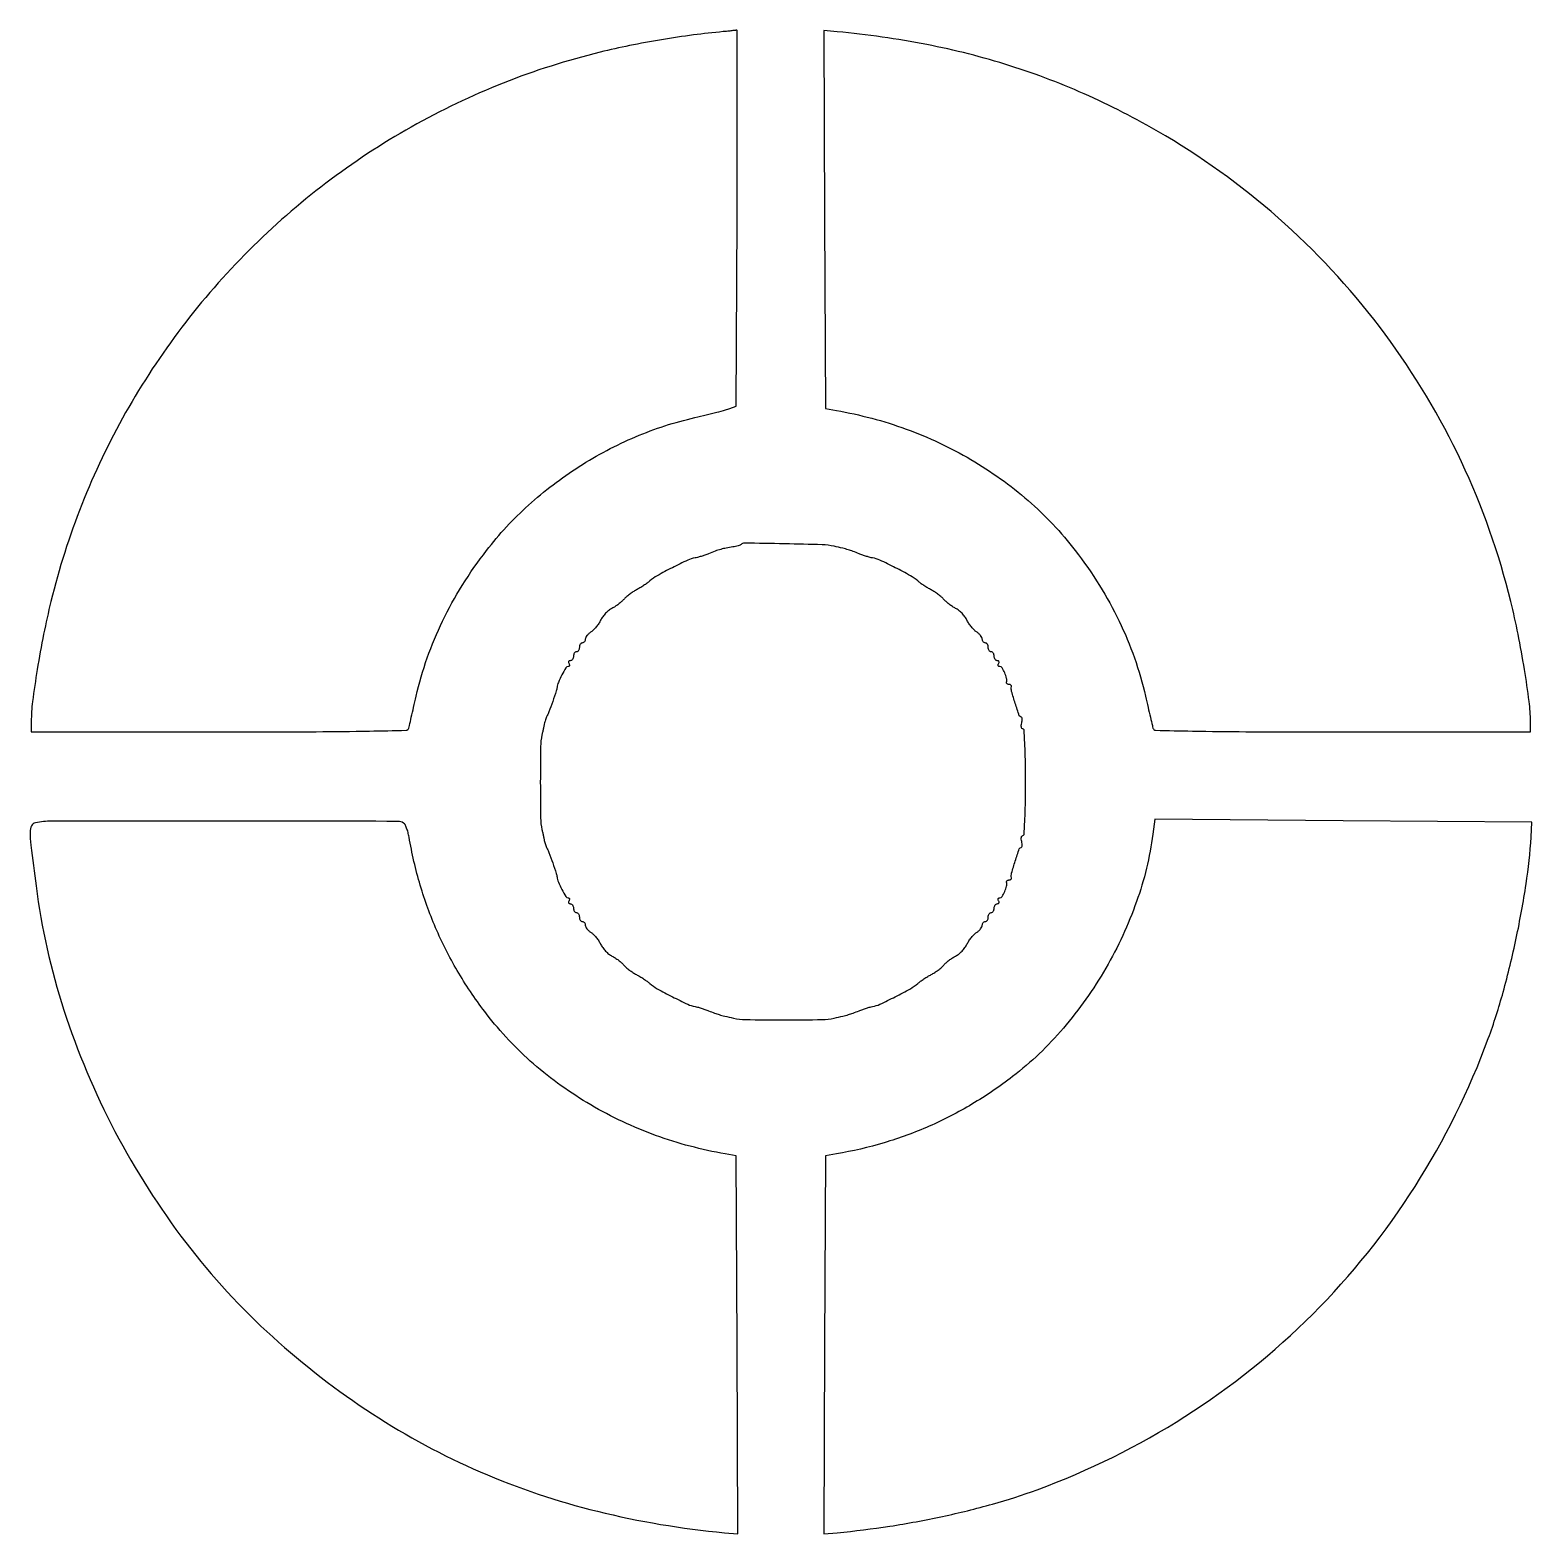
# Model space of a CAD drawing. Extents: x 3 to 510, y 2 to 510.
import ezdxf

# ---------------------------------------------------------------- set-up
doc = ezdxf.new("R2010")
doc.units = 0

msp = doc.modelspace()

# ---------------------------------------------------------------- linework, layer by layer
for points in [[(236.5, 509.304459, 0.010709), (226.536353, 508.193818, 0.008305), (215.742656, 506.573131, 0.008273), (204.953183, 504.585317, 0.010298), (195, 502.36654, 0.068658), (131.264358, 477.128822, 0.067922), (76.483226, 435.503946, 0.067928), (34.862622, 380.725722, 0.068689), (9.635851, 317, 0.010683), (7.186222, 305.963178, 0.008694), (5.022166, 294.047606, 0.008348), (3.436725, 283.233634, 0.03223), (3, 276.465618), (3, 273), (66.531385, 273, 0.000792), (99.106053, 273.051579, 0.004101), (117.108166, 273.256238, 0.001618), (129.495516, 273.538781, 0.332131), (130.398085, 274.25, 0.007603), (130.614641, 275.109289, 0.000384), (131.276234, 277.923437, 0.000615), (132.055909, 281.26984, 0.000445), (132.916659, 285, -0.027886), (136.666974, 297.961434, -0.028061), (141.829985, 310.39727, -0.027419), (148.478056, 322.438898, -0.02415), (156.670589, 334.221693, -0.045395), (170.827839, 349.523006, -0.041477), (187.925805, 362.53664, -0.041354), (206.99202, 372.584535, -0.04447), (227, 379.070274, 0.003118), (230.801197, 379.963599, 0.003742), (234.366006, 380.853144, 0.003215), (237.357654, 381.644036, 0.024788), (238.735339, 382.092114), (240.970678, 382.943762), (241.235339, 446.472035, 0.000737), (241.300909, 470.820549, 0.001234), (241.275381, 491.289453, 0.000065), (241.204666, 509.685596, 0.511567), (241, 509.832051, -0.049563), (240.64923, 509.75156, -0.002453), (239.471875, 509.607665, -0.003942), (238.068701, 509.454358, -0.002837)], [(270.764506, 445.89173), (271.029011, 382.085184), (274.764506, 381.4414, -0.044576), (298.272497, 375.193829, -0.045353), (320.157598, 364.904185, -0.046186), (339.465536, 351.048595, -0.050089), (355.329411, 334.221693, -0.02415), (363.521944, 322.438898, -0.027419), (370.170015, 310.39727, -0.028061), (375.333026, 297.961434, -0.027886), (379.083341, 285, 0.000445), (379.944091, 281.26984, 0.000615), (380.723766, 277.923437, 0.000384), (381.385359, 275.109289, 0.007603), (381.601915, 274.25, 0.332131), (382.504484, 273.538781, 0.001618), (394.891834, 273.256238, 0.004101), (412.893947, 273.051579, 0.000792), (445.468615, 273), (509, 273), (509, 276.465618, 0.03223), (508.563275, 283.233634, 0.008348), (506.977834, 294.047606, 0.008694), (504.813778, 305.963178, 0.010683), (502.364149, 317, 0.050101), (485.688258, 364.158038, 0.049592), (459.921023, 407.230615, 0.049552), (426.15445, 444.416561, 0.049855), (385.796028, 474.146597, 0.027641), (359.963161, 487.595717, 0.029425), (333.329936, 497.800531, 0.028882), (305.228625, 504.95577, 0.024745), (275, 509.280307), (270.5, 509.698276)], [(242.576105, 336.242772, -0.103965), (242.241728, 336.024551, -0.019367), (241.54493, 335.78409, -0.02), (240.694131, 335.563602, -0.017093), (239.782748, 335.398326, 0.011413), (237.53765, 335.017468, 0.020096), (235.706225, 334.58662, 0.019415), (233.873217, 333.99933, 0.009855), (231.613678, 333.126578, -0.011157), (230.384983, 332.655664, -0.009742), (229.07995, 332.217101, -0.009842), (227.88465, 331.866868, -0.028484), (227.041354, 331.68854, 0.071717), (224.573701, 330.939695, 0.008357), (219.379251, 328.40137, 0.009429), (214.289323, 325.685772, 0.053069), (211.77537, 323.909946, -0.023108), (210.888124, 323.200019, -0.011232), (209.694819, 322.372799, -0.011114), (208.411769, 321.565762, -0.015745), (207.233121, 320.909946, 0.024644), (206.07687, 320.239383, 0.018075), (204.862229, 319.388698, 0.018349), (203.768657, 318.497462, 0.038143), (203, 317.711153, -0.036886), (202.246472, 316.936437, -0.019342), (201.20625, 316.083407, -0.019134), (200.066854, 315.287226, -0.027773), (199, 314.681888, 0.054567), (197.946222, 314.007039, 0.032317), (196.846014, 312.995894, 0.03202), (195.866769, 311.830753, 0.046985), (195.177921, 310.684195, -0.033982), (194.530465, 309.540271, -0.026032), (193.677875, 308.383192, -0.026624), (192.761622, 307.380364, -0.054804), (191.927921, 306.722913, 0.042926), (191.190321, 306.169084, 0.044255), (190.566327, 305.502619, 0.048329), (190.136423, 304.828148, 0.118266), (190, 304.259453, -0.077892), (189.92459, 303.778323, -0.090277), (189.70625, 303.369964, -0.10078), (189.381376, 303.096967, -0.125138), (189, 303, 0.148195), (188.618646, 302.884432, 0.098894), (188.29375, 302.559375, 0.082425), (188.074694, 302.073457, 0.064853), (188, 301.5, -0.064853), (187.925306, 300.926543, -0.082425), (187.70625, 300.440625, -0.098894), (187.381354, 300.115568, -0.148195), (187, 300, 0.148195), (186.618646, 299.884432, 0.098894), (186.29375, 299.559375, 0.082425), (186.074694, 299.073457, 0.064853), (186, 298.5, -0.06887), (185.920655, 297.926682, -0.085131), (185.688914, 297.440625, -0.099915), (185.344827, 297.115626, -0.140337), (184.940983, 297, 0.108972), (184.586039, 296.921712, 0.182303), (184.3746, 296.70625, 0.161196), (184.343488, 296.3821, 0.082592), (184.5, 296, -0.070831), (184.667296, 295.617335, -0.146055), (184.661038, 295.29375, -0.189502), (184.487046, 295.080324, -0.128773), (184.180337, 295, 0.263599), (183.472953, 294.59922, 0.013084), (182.110299, 292.184045, 0.020221), (180.912654, 289.686138, 0.074797), (180.468923, 288, -0.054146), (180.209903, 286.820674, -0.003004), (178.985483, 283.250597, -0.003343), (177.726527, 279.726261, -0.045951), (177.146806, 278.5, 0.031768), (176.89816, 278.010432, 0.015136), (176.63855, 277.353125, 0.014936), (176.407813, 276.64745, 0.020531), (176.245876, 276, -0.00203), (176.088102, 275.252779, -0.000761), (175.861021, 274.20625, -0.000754), (175.610223, 273.067076, -0.000915), (175.371563, 272, 0.052286), (174.899339, 267.99575, 0.003228), (174.8219, 256, 0.003228), (174.899339, 244.00425, 0.052286), (175.371563, 240, -0.000915), (175.610223, 238.932924, -0.000754), (175.861021, 237.79375, -0.000761), (176.088102, 236.747221, -0.00203), (176.245876, 236, 0.020531), (176.407813, 235.35255, 0.014936), (176.63855, 234.646875, 0.015136), (176.89816, 233.989568, 0.031768), (177.146806, 233.5, -0.045951), (177.726527, 232.273739, -0.003343), (178.985483, 228.749403, -0.003004), (180.209903, 225.179326, -0.054146), (180.468923, 224, 0.074797), (180.912654, 222.313862, 0.020221), (182.110299, 219.815955, 0.013084), (183.472953, 217.40078, 0.263599), (184.180337, 217, -0.128773), (184.487046, 216.919676, -0.189502), (184.661038, 216.70625, -0.146055), (184.667296, 216.382665, -0.070831), (184.5, 216, 0.082592), (184.343488, 215.6179, 0.161196), (184.3746, 215.29375, 0.182303), (184.586039, 215.078288, 0.108972), (184.940983, 215, -0.140337), (185.344827, 214.884374, -0.099915), (185.688914, 214.559375, -0.085131), (185.920655, 214.073318, -0.06887), (186, 213.5, 0.064853), (186.074694, 212.926543, 0.082425), (186.29375, 212.440625, 0.098894), (186.618646, 212.115568, 0.148195), (187, 212, -0.148195), (187.381354, 211.884432, -0.098894), (187.70625, 211.559375, -0.082425), (187.925306, 211.073457, -0.064853), (188, 210.5, 0.064853), (188.074694, 209.926543, 0.082425), (188.29375, 209.440625, 0.098894), (188.618646, 209.115568, 0.148195), (189, 209, -0.125138), (189.381376, 208.903033, -0.10078), (189.70625, 208.630036, -0.090277), (189.92459, 208.221677, -0.077892), (190, 207.740547, 0.118266), (190.136423, 207.171852, 0.048329), (190.566327, 206.497381, 0.044255), (191.190321, 205.830916, 0.042926), (191.927921, 205.277087, -0.054804), (192.761622, 204.619636, -0.026624), (193.677875, 203.616808, -0.026032), (194.530465, 202.459729, -0.033982), (195.177921, 201.315805, 0.046985), (195.866769, 200.169247, 0.03202), (196.846014, 199.004106, 0.032317), (197.946222, 197.992961, 0.054567), (199, 197.318112, -0.027773), (200.066854, 196.712774, -0.019134), (201.20625, 195.916593, -0.019342), (202.246472, 195.063563, -0.036886), (203, 194.288847, 0.038143), (203.768657, 193.502538, 0.018349), (204.862229, 192.611302, 0.018075), (206.07687, 191.760617, 0.024644), (207.233121, 191.090054, -0.015745), (208.411769, 190.434238, -0.011114), (209.694819, 189.627201, -0.011232), (210.888124, 188.799981, -0.023108), (211.77537, 188.090054, 0.053069), (214.289323, 186.314228, 0.009429), (219.379251, 183.59863, 0.008357), (224.573701, 181.060305, 0.071717), (227.041354, 180.31146, -0.028484), (227.88465, 180.133132, -0.009842), (229.07995, 179.782899, -0.009742), (230.384983, 179.344336, -0.011157), (231.613678, 178.873422, 0.007988), (233.615404, 178.091646, 0.016462), (235.209162, 177.557405, 0.013163), (237.043886, 177.061087, 0.003483), (240, 176.366125, 0.053155), (244.064366, 175.885423, 0.002879), (257, 175.810936, 0.002879), (269.935634, 175.885423, 0.053155), (274, 176.366125, 0.003483), (276.956114, 177.061087, 0.013163), (278.790838, 177.557405, 0.016462), (280.384596, 178.091646, 0.007988), (282.386322, 178.873422, -0.011157), (283.615017, 179.344336, -0.009742), (284.92005, 179.782899, -0.009842), (286.11535, 180.133132, -0.028484), (286.958646, 180.31146, 0.071717), (289.426299, 181.060305, 0.008357), (294.620749, 183.59863, 0.009429), (299.710677, 186.314228, 0.053069), (302.22463, 188.090054, -0.023108), (303.111876, 188.799981, -0.011232), (304.305181, 189.627201, -0.011114), (305.588231, 190.434238, -0.015745), (306.766879, 191.090054, 0.024644), (307.92313, 191.760617, 0.018075), (309.137771, 192.611302, 0.018349), (310.231343, 193.502538, 0.038143), (311, 194.288847, -0.036886), (311.753528, 195.063563, -0.019342), (312.79375, 195.916593, -0.019134), (313.933146, 196.712774, -0.027773), (315, 197.318112, 0.054567), (316.053778, 197.992961, 0.032317), (317.153986, 199.004106, 0.03202), (318.133231, 200.169247, 0.046985), (318.822079, 201.315805, -0.033982), (319.469535, 202.459729, -0.026032), (320.322125, 203.616808, -0.026624), (321.238378, 204.619636, -0.054804), (322.072079, 205.277087, 0.042926), (322.809679, 205.830916, 0.044255), (323.433673, 206.497381, 0.048329), (323.863577, 207.171852, 0.118266), (324, 207.740547, -0.077892), (324.07541, 208.221677, -0.090277), (324.29375, 208.630036, -0.10078), (324.618624, 208.903033, -0.125138), (325, 209, 0.148195), (325.381354, 209.115568, 0.098894), (325.70625, 209.440625, 0.082425), (325.925306, 209.926543, 0.064853), (326, 210.5, -0.064853), (326.074694, 211.073457, -0.082425), (326.29375, 211.559375, -0.098894), (326.618646, 211.884432, -0.148195), (327, 212, 0.148195), (327.381354, 212.115568, 0.098894), (327.70625, 212.440625, 0.082425), (327.925306, 212.926543, 0.064853), (328, 213.5, -0.06887), (328.079345, 214.073318, -0.085131), (328.311086, 214.559375, -0.099915), (328.655173, 214.884374, -0.140337), (329.059017, 215, 0.108972), (329.413961, 215.078288, 0.182303), (329.6254, 215.29375, 0.161196), (329.656512, 215.6179, 0.082592), (329.5, 216, -0.075954), (329.337431, 216.382422, -0.153151), (329.354805, 216.70625, -0.186776), (329.545429, 216.92062, -0.119226), (329.873595, 217, 0.256832), (330.657005, 217.430828, 0.037112), (331.548142, 219.097473, 0.039949), (332.198874, 220.954967, 0.129562), (332.198125, 222.25, -0.136332), (332.201758, 222.535414, -0.134577), (332.351949, 222.779687, -0.112284), (332.632787, 222.943614, -0.076328), (333, 223, 0.075686), (333.370458, 223.0564, 0.106306), (333.660772, 223.220313, 0.126502), (333.825436, 223.464481, 0.137157), (333.845182, 223.75, -0.119163), (333.898466, 225.333193, -0.009461), (335.106495, 229.384731, -0.005625), (336.487605, 233.553152, -0.320218), (337.113785, 234, 0.298089), (337.341973, 234.149308, 0.081236), (337.453802, 234.5875, 0.054721), (337.439865, 235.233281, 0.031227), (337.289749, 236, -0.04169), (337.156279, 236.766287, -0.071569), (337.191065, 237.4125, -0.108072), (337.378811, 237.842134, -0.24035), (337.688247, 238, 0.395922), (338.074747, 238.362941, 0.002925), (338.346957, 243.133292, 0.008306), (338.546087, 248.896525, 0.004481), (338.609756, 256, 0.004481), (338.546087, 263.103475, 0.008306), (338.346957, 268.866708, 0.002925), (338.074747, 273.637059, 0.395922), (337.688247, 274, -0.24035), (337.378811, 274.157866, -0.108072), (337.191065, 274.5875, -0.071569), (337.156279, 275.233713, -0.04169), (337.289749, 276, 0.031227), (337.439865, 276.766719, 0.054721), (337.453802, 277.4125, 0.081236), (337.341973, 277.850692, 0.298089), (337.113785, 278, -0.320218), (336.487605, 278.446848, -0.005625), (335.106495, 282.615269, -0.009461), (333.898466, 286.666807, -0.119163), (333.845182, 288.25, 0.137157), (333.825436, 288.535519, 0.126502), (333.660772, 288.779688, 0.106306), (333.370458, 288.9436, 0.075686), (333, 289, -0.076328), (332.632787, 289.056386, -0.112284), (332.351949, 289.220312, -0.134577), (332.201758, 289.464586, -0.136332), (332.198125, 289.75, 0.129562), (332.198874, 291.045033, 0.039949), (331.548142, 292.902527, 0.037112), (330.657005, 294.569172, 0.256832), (329.873595, 295, -0.119226), (329.545429, 295.07938, -0.186776), (329.354805, 295.29375, -0.153151), (329.337431, 295.617578, -0.075954), (329.5, 296, 0.082592), (329.656512, 296.3821, 0.161196), (329.6254, 296.70625, 0.182303), (329.413961, 296.921712, 0.108972), (329.059017, 297, -0.140337), (328.655173, 297.115626, -0.099915), (328.311086, 297.440625, -0.085131), (328.079345, 297.926682, -0.06887), (328, 298.5, 0.064853), (327.925306, 299.073457, 0.082425), (327.70625, 299.559375, 0.098894), (327.381354, 299.884432, 0.148195), (327, 300, -0.148195), (326.618646, 300.115568, -0.098894), (326.29375, 300.440625, -0.082425), (326.074694, 300.926543, -0.064853), (326, 301.5, 0.064853), (325.925306, 302.073457, 0.082425), (325.70625, 302.559375, 0.098894), (325.381354, 302.884432, 0.148195), (325, 303, -0.125138), (324.618624, 303.096967, -0.10078), (324.29375, 303.369964, -0.090277), (324.07541, 303.778323, -0.077892), (324, 304.259453, 0.118266), (323.863577, 304.828148, 0.048329), (323.433673, 305.502619, 0.044255), (322.809679, 306.169084, 0.042926), (322.072079, 306.722913, -0.054804), (321.238378, 307.380364, -0.026624), (320.322125, 308.383192, -0.026032), (319.469535, 309.540271, -0.033982), (318.822079, 310.684195, 0.046985), (318.133231, 311.830753, 0.03202), (317.153986, 312.995894, 0.032317), (316.053778, 314.007039, 0.054567), (315, 314.681888, -0.027773), (313.933146, 315.287226, -0.019134), (312.79375, 316.083407, -0.019342), (311.753528, 316.936437, -0.036886), (311, 317.711153, 0.038143), (310.231343, 318.497462, 0.018349), (309.137771, 319.388698, 0.018075), (307.92313, 320.239383, 0.024644), (306.766879, 320.909946, -0.015745), (305.588231, 321.565762, -0.011114), (304.305181, 322.372799, -0.011232), (303.111876, 323.200019, -0.023108), (302.22463, 323.909946, 0.053069), (299.710677, 325.685772, 0.009429), (294.620749, 328.40137, 0.008357), (289.426299, 330.939695, 0.071717), (286.958646, 331.68854, -0.028484), (286.11535, 331.866868, -0.009842), (284.92005, 332.217101, -0.009742), (283.615017, 332.655664, -0.011157), (282.386322, 333.126578, 0.008237), (280.360525, 333.916588, 0.016583), (278.733879, 334.459612, 0.013629), (276.883904, 334.955273, 0.003934), (274, 335.620358, 0.04704), (269.903595, 336.134166, 0.00274), (257.2953, 336.453037, 0.000854), (243.703655, 336.69903, 0.203175)], [(4.378775, 242.311142, 0.235866), (3.071785, 241.302747, 0.115845), (2.602074, 239.199529, 0.027557), (2.899349, 234.704499, 0.00159), (4.611899, 221, 0.046641), (14.022909, 179.055447, 0.042369), (31.254782, 138.140145, 0.042273), (55.185161, 100.62366, 0.045907), (84.5, 68.777974, 0.039153), (118.150097, 42.837395, 0.042451), (154.565277, 23.24428, 0.042041), (194.08975, 9.93813, 0.037039), (237, 2.719693), (241.5, 2.301724), (241.235494, 66.10827), (240.970989, 129.914816), (237.235494, 130.5586, -0.044576), (213.727503, 136.806171, -0.045353), (191.842402, 147.095815, -0.046186), (172.534464, 160.951405, -0.050089), (156.670589, 177.778307, -0.029194), (147.308916, 191.536456, -0.031566), (139.880103, 205.946367, -0.0315), (134.311979, 221.204693, -0.02883), (130.509408, 237.497708, 0.022988), (130.159067, 239.082198, 0.027291), (129.679768, 240.537577, 0.027782), (129.149971, 241.698098, 0.130813), (128.658217, 242.232395, 0.142382), (126.747723, 242.789686, 0.000082), (67.509653, 242.836946, 0.000225), (9.886408, 242.847475, 0.048441)], [(381.540082, 238.5, -0.053328), (376.055904, 215.693783, -0.045465), (365.661961, 193.232806, -0.045356), (351.347332, 172.965157, -0.052389), (334.221693, 156.670589, -0.029247), (320.501772, 147.337047, -0.031281), (306.083249, 139.897266, -0.031322), (290.866985, 134.322366, -0.029484), (274.764506, 130.5586), (271.029011, 129.914816), (270.764506, 66.10827), (270.5, 2.301724), (275, 2.719693, 0.015121), (292.760067, 4.912678, 0.014654), (310.543203, 8.192846, 0.015138), (327.434614, 12.361984, 0.020069), (342.5, 17.227553, 0.053547), (392.403691, 41.921958, 0.054778), (435.508554, 76.491446, 0.054778), (470.078042, 119.596309, 0.053547), (494.772447, 169.5, 0.021373), (499.786841, 185.165756, 0.014478), (504.207818, 203.38227, 0.014537), (507.535442, 221.662599, 0.022997), (509.204566, 237.5), (509.5, 242.5), (445.845442, 243), (382.190884, 243.5)]]:
    msp.add_lwpolyline(points, format="xyb", close=True)

doc.saveas('drawing.dxf')
